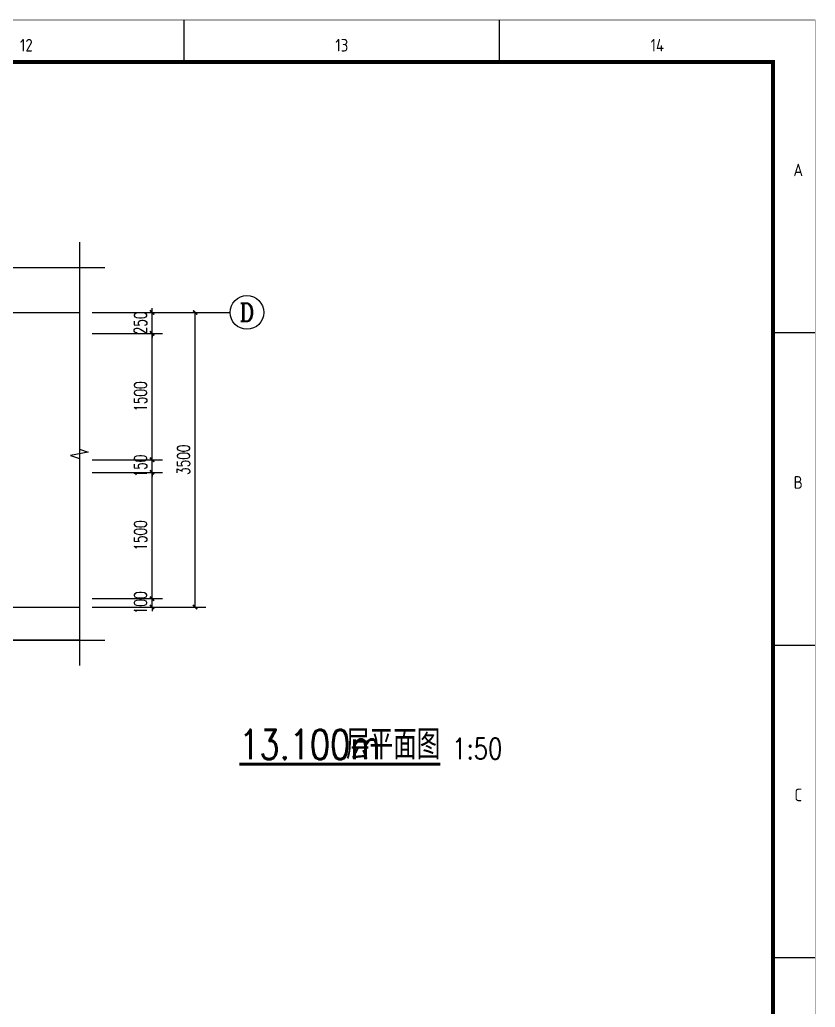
# Model space of a CAD drawing. Extents: x -59142 to 322364, y -122476 to 91021.
# Drawn here: x 183443 to 192899, y -49624 to -37894 of the extents above; entities that cross this region are included whole.
import ezdxf
from ezdxf.enums import TextEntityAlignment as Align

# ---------------------------------------------------------------- set-up
doc = ezdxf.new("R2010")
doc.units = 0
doc.header["$LTSCALE"] = 1000
doc.header["$MEASUREMENT"] = 0
doc.linetypes.add('DOTE', pattern=[2.42, 2, -0.2, 0.02, -0.2])
for name, color, linetype in [('AXIS', 3, 'Continuous'), ('AXIS_TEXT', 7, 'Continuous'), ('CENTRE LINE', 1, 'DOTE'), ('DIM_SYMB', 3, 'Continuous'), ('DOTE', 1, 'DOTE'), ('PUB_DIM', 3, 'Continuous'), ('PUB_TEXT', 7, 'Continuous'), ('TEXT', 62, 'Continuous')]:
    doc.layers.add(name, color=color, linetype=linetype)
doc.styles.add('_TCH_AXIS', font='COMPLEX', dxfattribs={"bigfont": 'GBCBIG'})
doc.styles.add('_TCH_DIM_T3', font='SIMPLEX', dxfattribs={"width": 0.705882, "bigfont": 'GBCBIG'})
doc.styles.add('COMPLEX', font='COMPLEX')
doc.styles.add('HZTXT', font='geditxt.shx', dxfattribs={"width": 0.8, "bigfont": 'hztxt1.shx'})
doc.styles.get("Standard").update_dxf_attribs({"font": 'gbenor.shx', "bigfont": 'gbcbig.shx'})
doc.styles.add('TK', font='GEDITXT.SHX', dxfattribs={"width": 0.85, "height": 3.5, "bigfont": 'DXT.SHX'})
doc.dimstyles.new('_TCH_ARCH&&50', dxfattribs={"dimtxt": 148.75, "dimasz": 50, "dimexe": 125, "dimexo": 150, "dimgap": 63.125, "dimtad": 1, "dimdec": 0, "dimzin": 0, "dimdsep": 46, "dimtxsty": '_TCH_DIM_T3', "dimblk": 'ARCHTICK', "dimcen": 0.09, "dimazin": 2, "dimtfac": 1, "dimtdec": 0, "dimtix": 1, "dimtmove": 2, "dimatfit": 3, "dimfxl": 1, "dimtolj": 1, "dimtzin": 0, "dimarcsym": 0})

# ---------------------------------------------------------------- blocks, each defined once
blk = doc.blocks.new('GEDI_WK_A11')
at = {"color": 3}
for p, q in [((900, 584), (900, 594)), ((975, 584), (975, 594)), ((1040, 519.75), (1050, 519.75)), ((1040, 445.5), (1050, 445.5)), ((1040, 371.25), (1050, 371.25))]:
    blk.add_line(p, q, dxfattribs=at)
for points, const_width in [([(0, 0), (1050, 0), (1050, 594), (0, 594)], 0.1), ([(25, 10), (1040, 10), (1040, 584), (25, 584)], 1)]:
    blk.add_lwpolyline(points, close=True, dxfattribs=dict(at, const_width=const_width))
for s, p in [('12', (862.5, 588)), ('13', (937.5, 588)), ('14', (1012.5, 588))]:
    blk.add_text(s, height=3, dxfattribs=at).set_placement(p, align=Align.MIDDLE)
for s, p in [('A', (1046, 556.88)), ('B', (1046, 482.62)), ('C', (1046, 408.38))]:
    blk.add_text(s, height=3, dxfattribs=at).set_placement(p, align=Align.CENTER)
blk = doc.blocks.new('A$C024A6866')
blk.add_blockref('GEDI_WK_A11', (0, 0))
at = {"style": 'TK', "width": 0.85}
for tag, height, p in [('PROJECTNAME', 4.75, (985, 44)), ('PHASE', 4, (1027, 44)), ('DRAWINGNAME', 4.75, (995, 31))]:
    blk.add_attdef(tag, text='', height=height, dxfattribs=at).set_placement(p, align=Align.MIDDLE_CENTER)
for tag, p, height in [('APPROVE', (872, 32.75), 3.5), ('DESIGN', (917, 32.75), 3.5), ('REVIEW1', (872, 25.75), 3.5), ('DRAW', (917, 25.75), 3.5), ('REVIEW2', (872, 18.75), 3.5), ('PROPORTION', (917, 18.75), 3.5), ('DRAWINGNUMBER', (967, 18.5), 4), ('CHECK', (872, 11.75), 3.5), ('DATE', (917, 11.75), 3.5), ('VERSION', (1033, 11.75), 3.5)]:
    blk.add_attdef(tag, p, '', height=height, dxfattribs=at)
blk = doc.blocks.new('sgdsg')
at = {"xscale": 50, "yscale": 50, "zscale": 50}
blk.add_blockref('A$C024A6866', (-52500, 0), dxfattribs=at)
blk = doc.blocks.new('_ArchTick')
at = {"color": 0, "linetype": 'ByBlock', "const_width": 0.4}
blk.add_lwpolyline([(-0.5, -0.5), (0.5, 0.5)], dxfattribs=at)
blk = doc.blocks.new('*D629')
at = {"layer": 'Defpoints', "color": 0, "transparency": 16777216}
for p in [(184664, -41370), (185528, -41370), (184664, -44870)]:
    blk.add_point(p, dxfattribs=at)
at = {"layer": 'PUB_DIM', "color": 0, "lineweight": -2, "transparency": 16777216}
for p, q in [((184814, -41370), (185653, -41370)), ((185528, -44870), (185528, -41370)), ((184814, -44870), (185653, -44870))]:
    blk.add_line(p, q, dxfattribs=at)
at = {"layer": 'PUB_DIM', "color": 0, "lineweight": -2, "transparency": 16777216, "xscale": 50, "yscale": 50, "zscale": 50}
for p, rotation in [((185528, -41370), 90), ((185528, -44870), 270)]:
    blk.add_blockref('_ArchTick', p, dxfattribs=dict(at, rotation=rotation))
at = {"layer": 'PUB_DIM', "color": 0, "transparency": 16777216, "insert": (185390, -43120), "char_height": 148.8, "attachment_point": 5, "rotation": 90, "style": '_TCH_DIM_T3'}
blk.add_mtext('\\A1;3500', dxfattribs=at)
blk = doc.blocks.new('*D630')
at = {"layer": 'Defpoints', "color": 0, "transparency": 16777216}
for p in [(184152, -41370), (185016, -41370), (184152, -41620)]:
    blk.add_point(p, dxfattribs=at)
at = {"layer": 'PUB_DIM', "color": 0, "lineweight": -2, "transparency": 16777216}
for p, q in [((184302, -41370), (185141, -41370)), ((185016, -41370), (185016, -41320)), ((185016, -41620), (185016, -41370)), ((184302, -41620), (185141, -41620)), ((185016, -41620), (185016, -41670))]:
    blk.add_line(p, q, dxfattribs=at)
at = {"layer": 'PUB_DIM', "color": 0, "lineweight": -2, "transparency": 16777216, "xscale": 50, "yscale": 50, "zscale": 50}
for p, rotation in [((185016, -41370), 270), ((185016, -41620), 90)]:
    blk.add_blockref('_ArchTick', p, dxfattribs=dict(at, rotation=rotation))
at = {"layer": 'PUB_DIM', "color": 0, "transparency": 16777216, "insert": (184878, -41495), "char_height": 148.8, "attachment_point": 5, "rotation": 90, "style": '_TCH_DIM_T3'}
blk.add_mtext('\\A1;250', dxfattribs=at)
blk = doc.blocks.new('*D631')
at = {"layer": 'Defpoints', "color": 0, "transparency": 16777216}
for p in [(184152, -41620), (185016, -41620), (184152, -43120)]:
    blk.add_point(p, dxfattribs=at)
at = {"layer": 'PUB_DIM', "color": 0, "lineweight": -2, "transparency": 16777216}
for p, q in [((184302, -41620), (185141, -41620)), ((185016, -43120), (185016, -41620)), ((184302, -43120), (185141, -43120))]:
    blk.add_line(p, q, dxfattribs=at)
at = {"layer": 'PUB_DIM', "color": 0, "lineweight": -2, "transparency": 16777216, "xscale": 50, "yscale": 50, "zscale": 50}
for p, rotation in [((185016, -41620), 90), ((185016, -43120), 270)]:
    blk.add_blockref('_ArchTick', p, dxfattribs=dict(at, rotation=rotation))
at = {"layer": 'PUB_DIM', "color": 0, "transparency": 16777216, "insert": (184878, -42370), "char_height": 148.8, "attachment_point": 5, "rotation": 90, "style": '_TCH_DIM_T3'}
blk.add_mtext('\\A1;1500', dxfattribs=at)
blk = doc.blocks.new('*D632')
at = {"layer": 'Defpoints', "color": 0, "transparency": 16777216}
for p in [(184152, -43120), (185016, -43120), (184152, -43270)]:
    blk.add_point(p, dxfattribs=at)
at = {"layer": 'PUB_DIM', "color": 0, "lineweight": -2, "transparency": 16777216}
for p, q in [((184302, -43120), (185141, -43120)), ((185016, -43120), (185016, -43070)), ((185016, -43270), (185016, -43120)), ((184302, -43270), (185141, -43270)), ((185016, -43270), (185016, -43320))]:
    blk.add_line(p, q, dxfattribs=at)
at = {"layer": 'PUB_DIM', "color": 0, "lineweight": -2, "transparency": 16777216, "xscale": 50, "yscale": 50, "zscale": 50}
for p, rotation in [((185016, -43120), 270), ((185016, -43270), 90)]:
    blk.add_blockref('_ArchTick', p, dxfattribs=dict(at, rotation=rotation))
at = {"layer": 'PUB_DIM', "color": 0, "transparency": 16777216, "insert": (184878, -43195), "char_height": 148.8, "attachment_point": 5, "rotation": 90, "style": '_TCH_DIM_T3'}
blk.add_mtext('\\A1;150', dxfattribs=at)
blk = doc.blocks.new('*D633')
at = {"layer": 'Defpoints', "color": 0, "transparency": 16777216}
for p in [(184152, -43270), (185016, -43270), (184152, -44770)]:
    blk.add_point(p, dxfattribs=at)
at = {"layer": 'PUB_DIM', "color": 0, "lineweight": -2, "transparency": 16777216}
for p, q in [((184302, -43270), (185141, -43270)), ((185016, -44770), (185016, -43270)), ((184302, -44770), (185141, -44770))]:
    blk.add_line(p, q, dxfattribs=at)
at = {"layer": 'PUB_DIM', "color": 0, "lineweight": -2, "transparency": 16777216, "xscale": 50, "yscale": 50, "zscale": 50}
for p, rotation in [((185016, -43270), 90), ((185016, -44770), 270)]:
    blk.add_blockref('_ArchTick', p, dxfattribs=dict(at, rotation=rotation))
at = {"layer": 'PUB_DIM', "color": 0, "transparency": 16777216, "insert": (184878, -44020), "char_height": 148.8, "attachment_point": 5, "rotation": 90, "style": '_TCH_DIM_T3'}
blk.add_mtext('\\A1;1500', dxfattribs=at)
blk = doc.blocks.new('*D634')
at = {"layer": 'Defpoints', "color": 0, "transparency": 16777216}
for p in [(184152, -44770), (185016, -44770), (184152, -44870)]:
    blk.add_point(p, dxfattribs=at)
at = {"layer": 'PUB_DIM', "color": 0, "lineweight": -2, "transparency": 16777216}
for p, q in [((184302, -44770), (185141, -44770)), ((185016, -44770), (185016, -44720)), ((185016, -44870), (185016, -44770)), ((184302, -44870), (185141, -44870)), ((185016, -44870), (185016, -44920))]:
    blk.add_line(p, q, dxfattribs=at)
at = {"layer": 'PUB_DIM', "color": 0, "lineweight": -2, "transparency": 16777216, "xscale": 50, "yscale": 50, "zscale": 50}
for p, rotation in [((185016, -44770), 270), ((185016, -44870), 90)]:
    blk.add_blockref('_ArchTick', p, dxfattribs=dict(at, rotation=rotation))
at = {"layer": 'PUB_DIM', "color": 0, "transparency": 16777216, "insert": (184878, -44820), "char_height": 148.8, "attachment_point": 5, "rotation": 90, "style": '_TCH_DIM_T3'}
blk.add_mtext('\\A1;100', dxfattribs=at)
blk = doc.blocks.new('_AXISO')
blk.add_circle((0, 0), 0.5)
at = {"layer": 'AXIS_TEXT', "style": 'COMPLEX', "width": 1.041667}
blk.add_attdef('A', text='', height=0.56, dxfattribs=at).set_placement((-0.25, -0.28), (0.25, -0.28), align=Align.FIT)

msp = doc.modelspace()

# ---------------------------------------------------------------- linework, layer by layer
at = {"layer": 'AXIS'}
msp.add_line((184302.5, -41370.4), (185943.5, -41370.4), dxfattribs=at)
at = {"layer": 'CENTRE LINE'}
msp.add_line((172466.2, -44870.4), (184152.5, -44870.4), dxfattribs=at)
at = {"layer": 'DIM_SYMB'}
for points in [[(184152.5, -40536), (184152.5, -42993.8), (184257.5, -43032), (184047.5, -43069), (184152.5, -43106.2), (184152.5, -45564)], [(172085, -40836), (178212.5, -40836), (178250.7, -40731), (178287.7, -40941), (178325, -40836), (184452.5, -40836)], [(172100, -45264), (178220, -45264), (178258.2, -45159), (178295.2, -45369), (178332.5, -45264), (184452.5, -45264)]]:
    msp.add_lwpolyline(points, dxfattribs=at)
at = {"layer": 'DIM_SYMB', "const_width": 35}
msp.add_lwpolyline([(186052.3, -46737), (188441.1, -46737)], dxfattribs=at)
at = {"layer": 'DOTE'}
msp.add_line((170840.8, -41370.4), (184152.5, -41370.4), dxfattribs=at)
at = {"layer": 'TEXT'}
msp.add_lwpolyline([(169639.5, -40836), (184152.5, -40836), (184152.5, -45264), (169639.5, -45264)], close=True, dxfattribs=at)

# ---------------------------------------------------------------- block references
msp.add_blockref('sgdsg', (192896.5, -67596))
at = {"layer": 'AXIS'}
ref = msp.add_blockref('_AXISO', (186143.5, -41370.4), dxfattribs=dict(at, xscale=400, yscale=400, zscale=400))
ref.add_attrib('A', 'D', dxfattribs={"layer": 'AXIS_TEXT', "height": 217.6, "style": '_TCH_AXIS'}).set_placement((186055.4, -41479.2), (186231.6, -41479.2), align=Align.FIT)

# ---------------------------------------------------------------- texts
at = {"layer": 'PUB_TEXT', "style": 'HZTXT', "width": 0.8}
for s, height, p in [('13.100m', 350, (186052.3, -46678)), ('层平面图', 350, (187321.6, -46678)), ('1:50', 250, (188581.1, -46678))]:
    msp.add_text(s, height=height, dxfattribs=at).set_placement(p)

# ---------------------------------------------------------------- dimensions: what is measured, and where the dimension line sits
at = {"layer": 'PUB_DIM'}
for p1, p2, picture, middle in [((184152.5, -41620.4), (184152.5, -41370.4), '*D630', (184878.5, -41495.4)), ((184664.5, -44870.4), (184664.5, -41370.4), '*D629', (185390.5, -43120.4)), ((184152.5, -43120.4), (184152.5, -41620.4), '*D631', (184878.5, -42370.4)), ((184152.5, -43270.4), (184152.5, -43120.4), '*D632', (184878.5, -43195.4)), ((184152.5, -44770.4), (184152.5, -43270.4), '*D633', (184878.5, -44020.4)), ((184152.5, -44870.4), (184152.5, -44770.4), '*D634', (184878.5, -44820.4))]:
    dim = msp.add_aligned_dim(p1=p1, p2=p2, distance=-863.5, dimstyle='_TCH_ARCH&&50', dxfattribs=at)
    dim.commit()
    dim.dimension.update_dxf_attribs({"geometry": picture, "text_midpoint": middle})

doc.saveas('drawing.dxf')
